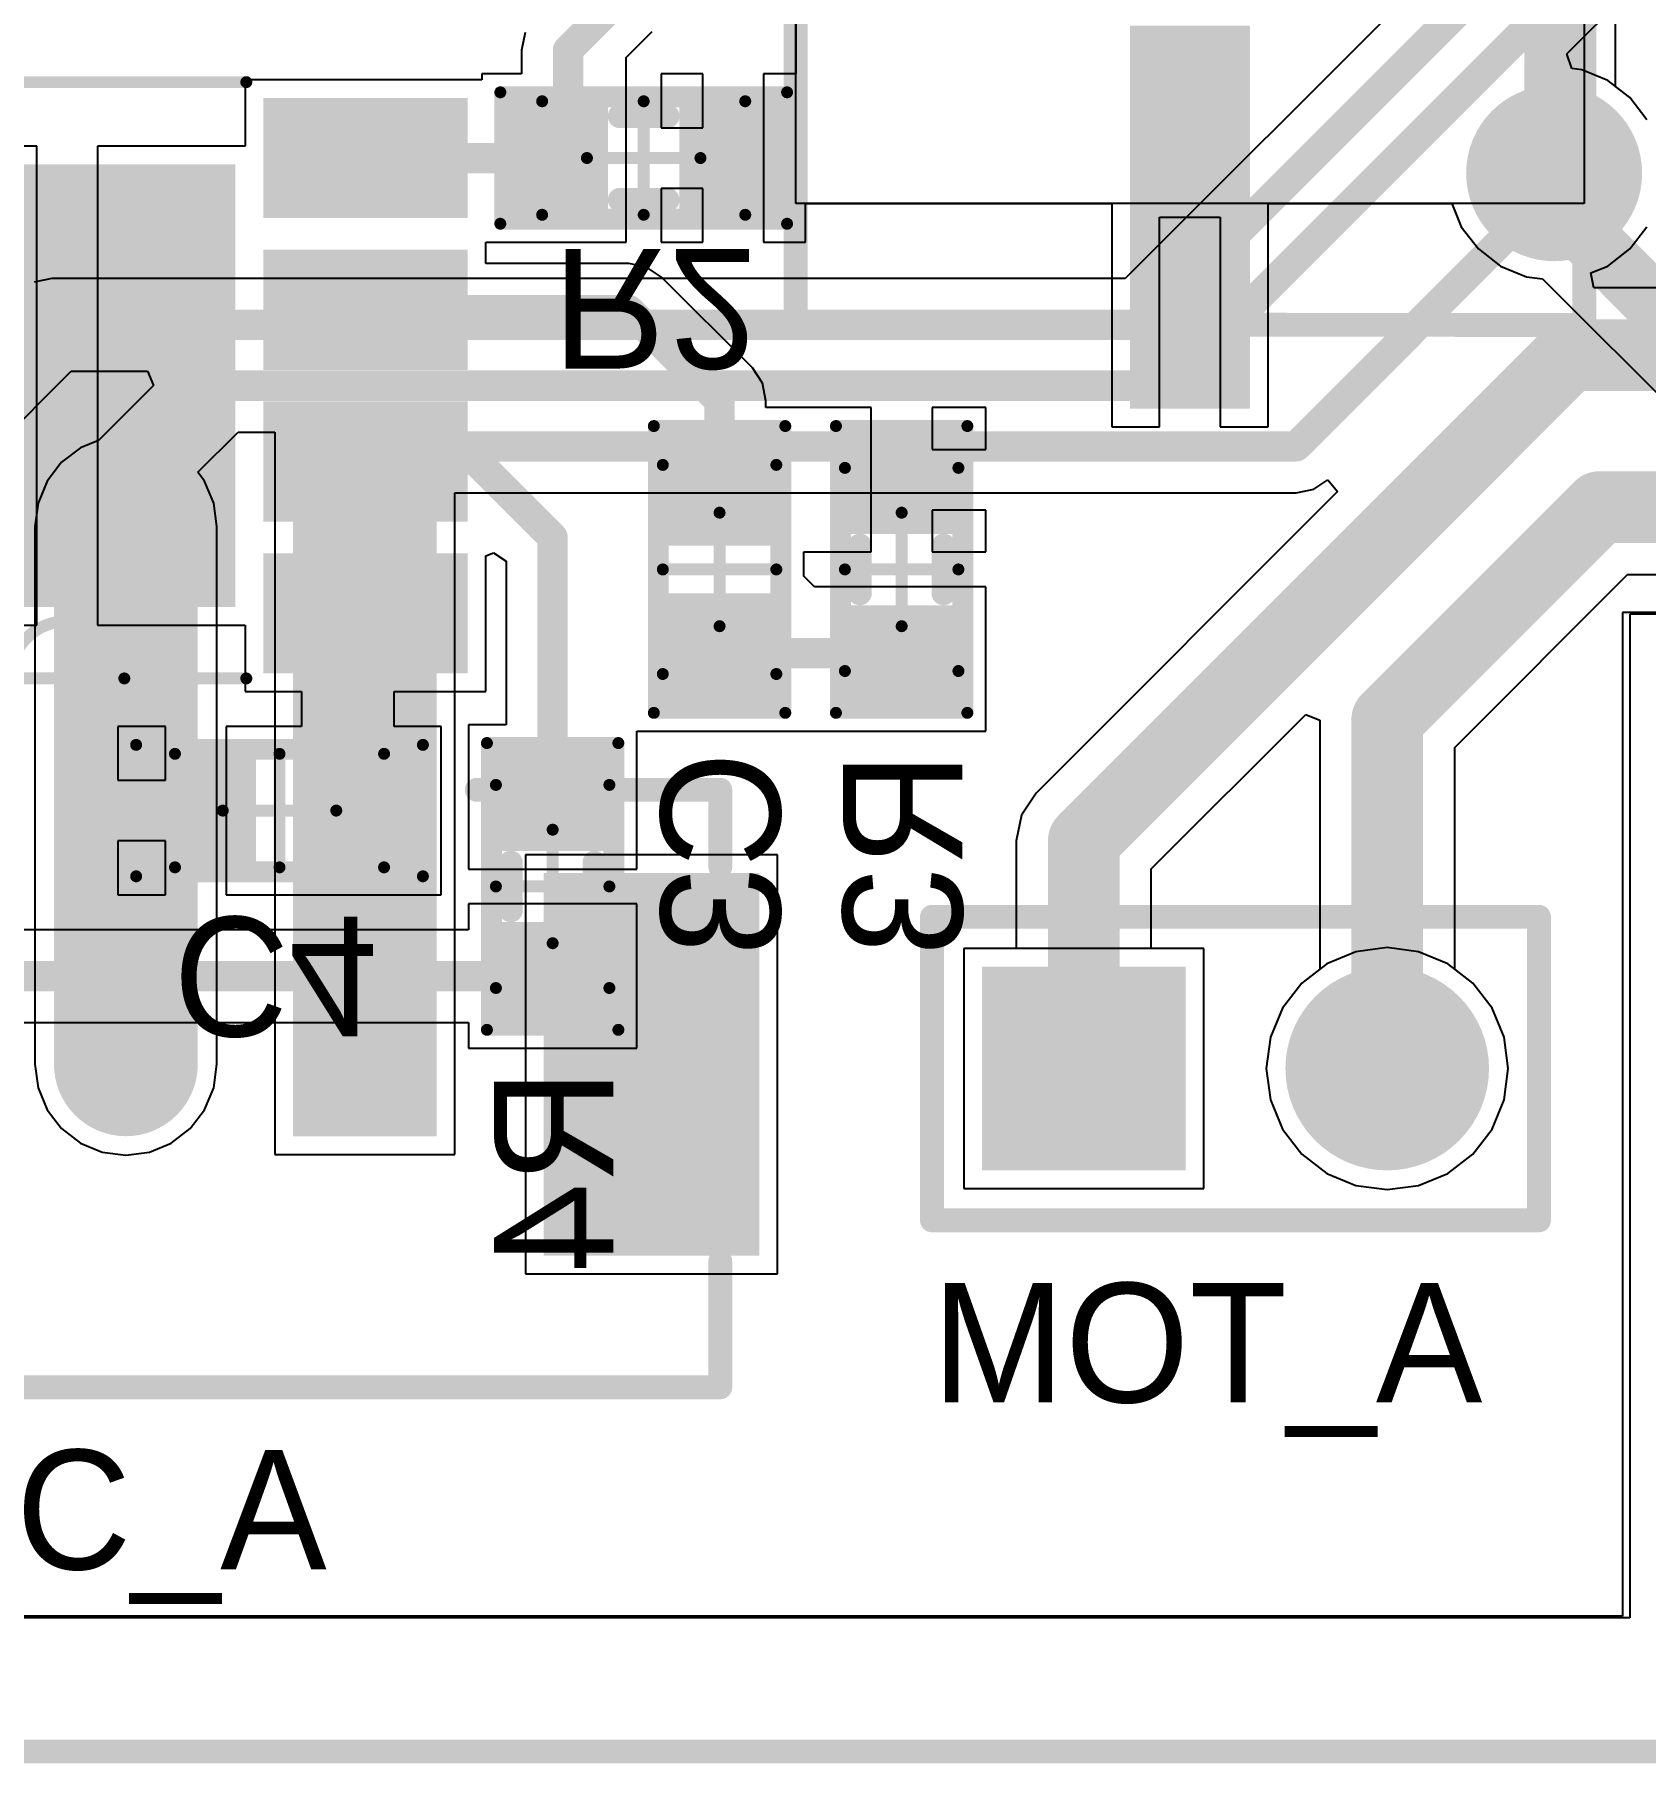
# Model space of a CAD drawing. Header units: millimetres. Extents: x 119.5 to 187.2, y 82 to 144.9.
# Drawn here: x 130.66 to 144.15, y 82.07 to 96.54 of the extents above; entities that cross this region are included whole.
import ezdxf

# ---------------------------------------------------------------- set-up
doc = ezdxf.new("R2010")
doc.units = ezdxf.units.MM
for name, color, linetype in [('BottomLayer', 5, 'Continuous'), ('BottomOverlay', 54, 'Continuous'), ('BottomPaste', 16, 'Continuous'), ('BottomSolder', 6, 'Continuous'), ('Mechanical1', 6, 'Continuous'), ('Mechanical13', 56, 'Continuous'), ('Mechanical15', 56, 'Continuous'), ('MultiLayer', 9, 'Continuous'), ('PadHoleLayer', 156, 'Continuous'), ('TopLayer', 1, 'Continuous'), ('TopOverlay', 2, 'Continuous'), ('TopPaste', 8, 'Continuous'), ('TopSolder', 216, 'Continuous'), ('ViaHoleLayer', 16, 'Continuous')]:
    doc.layers.add(name, color=color, linetype=linetype)

msp = doc.modelspace()

# ---------------------------------------------------------------- linework, layer by layer
at = {"layer": 'BottomLayer'}
for p, q in [((137.035, 99.624), (137.035, 96.208)), ((137.035, 95.123), (137.035, 99.624)), ((143.635, 99.443), (143.635, 95.123)), ((143.897, 96.103), (143.897, 98.339)), ((134.771, 96.555), (134.741, 96.407)), ((135.617, 96.345), (135.835, 96.563)), ((134.741, 96.407), (134.741, 96.208)), ((135.617, 96.208), (135.617, 96.345)), ((134.409, 96.159), (132.428, 96.159)), ((132.428, 96.159), (132.428, 95.604)), ((134.741, 96.208), (134.409, 96.208)), ((134.409, 96.208), (134.409, 96.159)), ((135.617, 94.8), (135.617, 96.208)), ((135.617, 96.208), (135.617, 96.208)), ((136.259, 96.208), (135.909, 96.208)), ((135.909, 96.208), (135.909, 95.758)), ((136.259, 95.758), (136.259, 96.208)), ((137.035, 96.208), (136.767, 96.208)), ((136.767, 96.208), (136.767, 95.504)), ((144.017, 96.011), (143.897, 96.103)), ((144.16, 95.825), (144.017, 96.011)), ((135.909, 95.758), (136.259, 95.758)), ((130.683, 95.604), (129.446, 95.604)), ((130.683, 93.599), (130.683, 95.604)), ((132.428, 95.604), (131.191, 95.604)), ((131.191, 95.604), (131.191, 93.599)), ((136.767, 95.504), (136.767, 94.8)), ((136.259, 95.25), (135.909, 95.25)), ((135.909, 95.25), (135.909, 94.8)), ((136.259, 94.8), (136.259, 95.25)), ((143.635, 95.123), (137.035, 95.123)), ((137.117, 94.8), (137.117, 95.123)), ((137.117, 95.123), (139.681, 95.123)), ((139.681, 95.123), (139.681, 93.255)), ((140.989, 93.255), (140.989, 95.123)), ((140.989, 95.123), (142.526, 95.123)), ((142.526, 95.123), (142.606, 94.929)), ((140.081, 93.255), (140.081, 95.009)), ((140.081, 95.009), (140.589, 95.009)), ((140.589, 95.009), (140.589, 93.255)), ((142.606, 94.929), (142.749, 94.743)), ((134.441, 94.621), (134.441, 94.8)), ((134.441, 94.8), (135.617, 94.8)), ((135.909, 94.8), (136.259, 94.8)), ((136.767, 94.8), (137.117, 94.8)), ((142.749, 94.743), (142.935, 94.6)), ((135.638, 94.621), (134.441, 94.621)), ((135.786, 94.591), (135.638, 94.621)), ((135.912, 94.507), (135.786, 94.591)), ((136.673, 93.747), (135.912, 94.507)), ((142.935, 94.6), (143.151, 94.511)), ((143.151, 94.511), (143.286, 94.493)), ((143.286, 94.493), (145.306, 92.474)), ((136.757, 93.621), (136.673, 93.747)), ((136.786, 93.472), (136.757, 93.621)), ((130.683, 91.594), (130.683, 93.599)), ((131.191, 93.599), (131.191, 91.594)), ((136.786, 93.415), (136.786, 93.472)), ((137.102, 93.415), (136.786, 93.415)), ((137.218, 93.415), (137.102, 93.415)), ((137.102, 93.415), (137.102, 93.415)), ((137.668, 93.415), (137.218, 93.415)), ((137.218, 93.415), (137.218, 93.415)), ((137.218, 93.415), (137.218, 93.415)), ((137.218, 93.415), (137.218, 93.415)), ((137.668, 92.811), (137.668, 93.415)), ((138.626, 93.415), (138.176, 93.415)), ((138.176, 93.415), (138.176, 93.065)), ((138.626, 93.065), (138.626, 93.415)), ((139.681, 93.255), (140.081, 93.255)), ((140.589, 93.255), (140.989, 93.255)), ((138.176, 93.065), (138.626, 93.065)), ((137.668, 92.207), (137.668, 92.811)), ((138.626, 92.557), (138.176, 92.557)), ((138.176, 92.557), (138.176, 92.207)), ((138.626, 92.207), (138.626, 92.557)), ((134.441, 92.174), (134.507, 92.201)), ((134.441, 91.039), (134.441, 92.174)), ((134.507, 92.201), (134.613, 92.13)), ((137.102, 92.107), (137.102, 92.207)), ((137.102, 92.207), (137.102, 92.207)), ((137.102, 92.207), (137.218, 92.207)), ((137.218, 92.207), (137.218, 92.207)), ((137.218, 92.207), (137.668, 92.207)), ((138.176, 92.207), (138.626, 92.207)), ((134.613, 92.13), (134.613, 90.762)), ((137.102, 92.015), (137.102, 92.107)), ((137.102, 92.107), (137.102, 92.107)), ((137.102, 92.005), (137.102, 92.015)), ((137.102, 92.015), (137.102, 92.015)), ((137.192, 91.915), (137.102, 92.005)), ((137.218, 91.915), (137.192, 91.915)), ((138.626, 91.915), (137.218, 91.915)), ((137.218, 91.915), (137.218, 91.915)), ((138.626, 90.707), (138.626, 91.915)), ((129.446, 91.594), (130.683, 91.594)), ((131.191, 91.594), (132.428, 91.594)), ((132.428, 91.594), (132.428, 91.039)), ((165.356, 91.687), (144.016, 91.687)), ((144.016, 91.687), (144.016, 83.287)), ((132.428, 91.039), (132.898, 91.039)), ((132.898, 91.039), (132.898, 90.747)), ((133.675, 90.747), (133.675, 91.039)), ((133.675, 91.039), (134.441, 91.039)), ((131.761, 90.747), (131.361, 90.747)), ((131.361, 90.747), (131.361, 90.297)), ((131.761, 90.297), (131.761, 90.747)), ((132.669, 90.747), (132.269, 90.747)), ((132.269, 90.747), (132.269, 90.043)), ((132.761, 90.747), (132.669, 90.747)), ((132.669, 90.747), (132.669, 90.747)), ((132.898, 90.747), (132.761, 90.747)), ((132.761, 90.747), (132.761, 90.747)), ((132.761, 90.747), (132.761, 90.747)), ((132.761, 90.747), (132.761, 90.747)), ((134.069, 90.747), (133.675, 90.747)), ((134.069, 89.339), (134.069, 90.747)), ((134.613, 90.762), (134.297, 90.762)), ((134.297, 90.762), (134.297, 89.554)), ((135.705, 89.554), (135.705, 90.707)), ((135.705, 90.707), (137.102, 90.707)), ((137.102, 90.707), (137.102, 90.707)), ((137.102, 90.707), (137.102, 90.707)), ((137.102, 90.707), (137.102, 90.707)), ((137.102, 90.707), (137.218, 90.707)), ((137.218, 90.707), (137.218, 90.707)), ((137.218, 90.707), (138.626, 90.707)), ((131.361, 90.297), (131.761, 90.297)), ((132.269, 90.043), (132.269, 89.339)), ((131.761, 89.789), (131.361, 89.789)), ((131.361, 89.789), (131.361, 89.339)), ((131.761, 89.339), (131.761, 89.789)), ((134.297, 89.554), (135.705, 89.554)), ((131.361, 89.339), (131.761, 89.339)), ((132.269, 89.339), (132.669, 89.339)), ((132.669, 89.339), (132.669, 89.339)), ((132.669, 89.339), (132.669, 89.339)), ((132.669, 89.339), (132.669, 89.339)), ((132.669, 89.339), (132.761, 89.339)), ((132.761, 89.339), (132.761, 89.339)), ((132.761, 89.339), (134.069, 89.339)), ((135.705, 89.262), (134.297, 89.262)), ((134.297, 89.262), (134.297, 89.046)), ((135.705, 88.054), (135.705, 89.262)), ((134.297, 89.046), (126.387, 89.046)), ((140.45, 88.888), (138.442, 88.888)), ((138.442, 88.888), (138.442, 86.88)), ((140.45, 86.88), (140.45, 88.888)), ((141.724, 88.862), (141.48, 88.761)), ((141.986, 88.897), (141.724, 88.862)), ((142.248, 88.862), (141.986, 88.897)), ((142.492, 88.761), (142.248, 88.862)), ((141.48, 88.761), (141.27, 88.6)), ((142.702, 88.6), (142.492, 88.761)), ((141.27, 88.6), (141.109, 88.39)), ((142.863, 88.39), (142.702, 88.6)), ((126.226, 88.27), (134.297, 88.27)), ((134.297, 88.27), (134.297, 88.054)), ((141.109, 88.39), (141.008, 88.146)), ((142.964, 88.146), (142.863, 88.39)), ((141.008, 88.146), (140.973, 87.884)), ((142.999, 87.884), (142.964, 88.146)), ((134.297, 88.054), (135.705, 88.054)), ((140.973, 87.884), (141.008, 87.622)), ((142.964, 87.622), (142.999, 87.884)), ((141.008, 87.622), (141.109, 87.378)), ((142.863, 87.378), (142.964, 87.622)), ((141.109, 87.378), (141.27, 87.168)), ((142.702, 87.168), (142.863, 87.378)), ((141.27, 87.168), (141.48, 87.007)), ((142.492, 87.007), (142.702, 87.168)), ((141.48, 87.007), (141.724, 86.906)), ((142.248, 86.906), (142.492, 87.007)), ((138.442, 86.88), (140.45, 86.88)), ((141.724, 86.906), (141.986, 86.871)), ((141.986, 86.871), (142.248, 86.906)), ((144.016, 83.287), (123.386, 83.287))]:
    msp.add_line(p, q, dxfattribs=at)
for points, const_width in [([(143.383, 95.123), (143.383, 98.552)], 0.5), ([(135.13, 96.407), (135.89, 97.167)], 0.254), ([(135.13, 95.502), (135.13, 96.407)], 0.254), ([(129.681, 95.504), (131.193, 93.993)], 0.7), ([(133.182, 95.502), (135.13, 95.502)], 0.254), ([(143.383, 95.123), (145.669, 92.837)], 0.5), ([(133.182, 94.232), (135.638, 94.232)], 0.254), ([(135.638, 94.232), (136.398, 93.472)], 0.254), ([(136.398, 92.761), (136.398, 93.472)], 0.254), ([(132.928, 92.977), (134.353, 92.977)], 0.254), ([(134.353, 92.977), (135.001, 92.329)], 0.254), ([(135.001, 90.158), (135.001, 92.329)], 0.254), ([(133.287, 90.041), (133.287, 91.588)], 0.254), ([(136.398, 91.361), (137.872, 91.361)], 0.254), ([(126.226, 88.658), (135.001, 88.658)], 0.254)]:
    msp.add_lwpolyline(points, dxfattribs=dict(at, const_width=const_width))
for points, const_width in [([(135.066, 96.407, 1), (135.193, 96.407, 1)], 0.127), ([(135.066, 96.407, 1), (135.193, 96.407, 1)], 0.127), ([(143.065, 95.377, 1), (143.701, 95.377, 1)], 0.635), ([(133.119, 95.502, 1), (133.246, 95.502, 1)], 0.127), ([(135.066, 95.502, 1), (135.193, 95.502, 1)], 0.127), ([(135.066, 95.502, 1), (135.193, 95.502, 1)], 0.127), ([(143.258, 95.123, 1), (143.508, 95.123, 1)], 0.25), ([(143.258, 95.123, 1), (143.508, 95.123, 1)], 0.25), ([(131.018, 93.993, 1), (131.368, 93.993, 1)], 0.35), ([(133.119, 94.232, 1), (133.246, 94.232, 1)], 0.127), ([(135.574, 94.232, 1), (135.701, 94.232, 1)], 0.127), ([(135.574, 94.232, 1), (135.701, 94.232, 1)], 0.127), ([(136.334, 93.472, 1), (136.462, 93.472, 1)], 0.127), ([(136.334, 93.472, 1), (136.462, 93.472, 1)], 0.127), ([(132.865, 92.977, 1), (132.992, 92.977, 1)], 0.127), ([(134.29, 92.977, 1), (134.417, 92.977, 1)], 0.127), ([(134.29, 92.977, 1), (134.417, 92.977, 1)], 0.127), ([(136.334, 92.761, 1), (136.462, 92.761, 1)], 0.127), ([(134.937, 92.329, 1), (135.064, 92.329, 1)], 0.127), ([(134.937, 92.329, 1), (135.064, 92.329, 1)], 0.127), ([(133.223, 91.588, 1), (133.35, 91.588, 1)], 0.127), ([(136.334, 91.361, 1), (136.462, 91.361, 1)], 0.127), ([(137.808, 91.361, 1), (137.935, 91.361, 1)], 0.127), ([(134.937, 90.158, 1), (135.064, 90.158, 1)], 0.127), ([(133.223, 90.041, 1), (133.35, 90.041, 1)], 0.127), ([(134.937, 88.658, 1), (135.064, 88.658, 1)], 0.127), ([(141.611, 87.884, 1), (142.361, 87.884, 1)], 0.75)]:
    msp.add_lwpolyline(points, format="xyb", close=True, dxfattribs=dict(at, const_width=const_width))
for points in [[(140.735, 93.509), (140.735, 96.509), (139.935, 93.509), (139.935, 96.509)], [(135.363, 95.054), (135.363, 95.954), (134.663, 95.054), (134.663, 95.954)], [(136.863, 95.054), (136.863, 95.954), (136.163, 95.054), (136.163, 95.954)], [(132.682, 95.103), (134.187, 95.103), (132.682, 95.905), (134.187, 95.905)], [(129.631, 91.848), (132.243, 91.848), (129.631, 95.35), (132.243, 95.35)], [(132.682, 93.833), (134.187, 93.833), (132.682, 94.635), (134.187, 94.635)], [(132.682, 92.563), (134.187, 92.563), (132.682, 93.365), (134.187, 93.365)], [(135.948, 92.361), (136.848, 92.361), (135.948, 93.161), (136.848, 93.161)], [(138.372, 93.161), (137.472, 93.161), (138.372, 92.461), (137.472, 92.461)], [(132.682, 91.293), (134.187, 91.293), (132.682, 92.095), (134.187, 92.095)], [(135.948, 90.961), (136.848, 90.961), (135.948, 91.761), (136.848, 91.761)], [(138.372, 91.661), (137.472, 91.661), (138.372, 90.961), (137.472, 90.961)], [(131.615, 90.493), (131.615, 89.593), (132.415, 90.493), (132.415, 89.593)], [(133.015, 90.493), (133.015, 89.593), (133.815, 90.493), (133.815, 89.593)], [(135.451, 90.508), (134.551, 90.508), (135.451, 89.808), (134.551, 89.808)], [(135.451, 89.008), (134.551, 89.008), (135.451, 88.308), (134.551, 88.308)], [(138.696, 87.134), (140.196, 87.134), (138.696, 88.634), (140.196, 88.634)]]:
    msp.add_solid(points, dxfattribs=at)
at = {"layer": 'BottomOverlay'}
for points, const_width in [([(137.035, 94.111), (137.035, 99.624)], 0.2), ([(143.635, 94.107), (143.635, 99.441)], 0.2), ([(129.437, 96.139), (132.437, 96.139)], 0.1), ([(135.563, 95.854), (135.963, 95.854)], 0.2), ([(135.563, 95.154), (135.963, 95.154)], 0.2), ([(137.035, 94.111), (143.635, 94.107)], 0.2), ([(137.572, 91.861), (137.572, 92.261)], 0.2), ([(138.272, 91.861), (138.272, 92.261)], 0.2), ([(129.437, 91.149), (132.437, 91.149)], 0.1), ([(134.651, 89.208), (134.651, 89.608)], 0.2), ([(135.351, 89.208), (135.351, 89.608)], 0.2)]:
    msp.add_lwpolyline(points, dxfattribs=dict(at, const_width=const_width))
for points, const_width in [([(132.412, 96.139, 1), (132.462, 96.139, 1)], 0.05), ([(135.513, 95.854, 1), (135.613, 95.854, 1)], 0.1), ([(135.913, 95.854, 1), (136.013, 95.854, 1)], 0.1), ([(135.513, 95.154, 1), (135.613, 95.154, 1)], 0.1), ([(135.913, 95.154, 1), (136.013, 95.154, 1)], 0.1), ([(136.985, 94.111, 1), (137.085, 94.111, 1)], 0.1), ([(136.985, 94.111, 1), (137.085, 94.111, 1)], 0.1), ([(143.585, 94.107, 1), (143.685, 94.107, 1)], 0.1), ([(143.585, 94.107, 1), (143.685, 94.107, 1)], 0.1), ([(137.522, 92.261, 1), (137.622, 92.261, 1)], 0.1), ([(138.222, 92.261, 1), (138.322, 92.261, 1)], 0.1), ([(137.522, 91.861, 1), (137.622, 91.861, 1)], 0.1), ([(138.222, 91.861, 1), (138.322, 91.861, 1)], 0.1), ([(131.391, 91.149, 1), (131.441, 91.149, 1)], 0.05), ([(132.412, 91.149, 1), (132.462, 91.149, 1)], 0.05), ([(134.601, 89.608, 1), (134.701, 89.608, 1)], 0.1), ([(135.301, 89.608, 1), (135.401, 89.608, 1)], 0.1), ([(134.601, 89.208, 1), (134.701, 89.208, 1)], 0.1), ([(135.301, 89.208, 1), (135.401, 89.208, 1)], 0.1)]:
    msp.add_lwpolyline(points, format="xyb", close=True, dxfattribs=dict(at, const_width=const_width))
at = {"layer": 'BottomOverlay', "const_width": 0.1}
msp.add_lwpolyline([(130.458, 91.149, -1), (131.416, 91.149)], format="xyb", dxfattribs=at)
at = {"layer": 'BottomPaste'}
for points in [[(140.735, 93.509), (140.735, 96.509), (139.935, 93.509), (139.935, 96.509)], [(135.363, 95.054), (135.363, 95.954), (134.663, 95.054), (134.663, 95.954)], [(136.863, 95.054), (136.863, 95.954), (136.163, 95.054), (136.163, 95.954)], [(132.682, 95.103), (134.187, 95.103), (132.682, 95.905), (134.187, 95.905)], [(129.631, 91.848), (132.243, 91.848), (129.631, 95.35), (132.243, 95.35)], [(132.682, 93.833), (134.187, 93.833), (132.682, 94.635), (134.187, 94.635)], [(132.682, 92.563), (134.187, 92.563), (132.682, 93.365), (134.187, 93.365)], [(135.948, 92.361), (136.848, 92.361), (135.948, 93.161), (136.848, 93.161)], [(138.372, 93.161), (137.472, 93.161), (138.372, 92.461), (137.472, 92.461)], [(132.682, 91.293), (134.187, 91.293), (132.682, 92.095), (134.187, 92.095)], [(135.948, 90.961), (136.848, 90.961), (135.948, 91.761), (136.848, 91.761)], [(138.372, 91.661), (137.472, 91.661), (138.372, 90.961), (137.472, 90.961)], [(131.615, 90.493), (131.615, 89.593), (132.415, 90.493), (132.415, 89.593)], [(133.015, 90.493), (133.015, 89.593), (133.815, 90.493), (133.815, 89.593)], [(135.451, 90.508), (134.551, 90.508), (135.451, 89.808), (134.551, 89.808)], [(135.451, 89.008), (134.551, 89.008), (135.451, 88.308), (134.551, 88.308)]]:
    msp.add_solid(points, dxfattribs=at)
at = {"layer": 'BottomSolder'}
for points, const_width in [([(143.015, 95.377, 1), (143.751, 95.377, 1)], 0.737), ([(141.56, 87.884, 1), (142.412, 87.884, 1)], 0.852)]:
    msp.add_lwpolyline(points, format="xyb", close=True, dxfattribs=dict(at, const_width=const_width))
for points in [[(140.837, 93.407), (140.837, 96.611), (139.833, 93.407), (139.833, 96.611)], [(132.58, 95.001), (134.289, 95.001), (132.58, 96.007), (134.289, 96.007)], [(135.465, 94.952), (135.465, 96.056), (134.561, 94.952), (134.561, 96.056)], [(136.965, 94.952), (136.965, 96.056), (136.061, 94.952), (136.061, 96.056)], [(129.529, 91.746), (132.345, 91.746), (129.529, 95.452), (132.345, 95.452)], [(132.58, 93.731), (134.289, 93.731), (132.58, 94.737), (134.289, 94.737)], [(132.58, 92.461), (134.289, 92.461), (132.58, 93.467), (134.289, 93.467)], [(135.846, 92.259), (136.95, 92.259), (135.846, 93.262), (136.95, 93.262)], [(138.474, 93.262), (137.37, 93.262), (138.474, 92.359), (137.37, 92.359)], [(132.58, 91.191), (134.289, 91.191), (132.58, 92.197), (134.289, 92.197)], [(135.846, 90.859), (136.95, 90.859), (135.846, 91.862), (136.95, 91.862)], [(138.474, 91.762), (137.37, 91.762), (138.474, 90.859), (137.37, 90.859)], [(131.513, 90.595), (131.513, 89.491), (132.517, 90.595), (132.517, 89.491)], [(132.913, 90.595), (132.913, 89.491), (133.917, 90.595), (133.917, 89.491)], [(135.553, 90.61), (134.449, 90.61), (135.553, 89.706), (134.449, 89.706)], [(135.553, 89.11), (134.449, 89.11), (135.553, 88.206), (134.449, 88.206)], [(138.594, 87.032), (140.298, 87.032), (138.594, 88.736), (140.298, 88.736)]]:
    msp.add_solid(points, dxfattribs=at)
at = {"layer": 'Mechanical1', "const_width": 0.2}
msp.add_lwpolyline([(122.686, 82.169), (144.686, 82.169)], dxfattribs=at)
at = {"layer": 'Mechanical13', "const_width": 0.1}
for points in [[(134.913, 95.029), (134.913, 95.979)], [(134.913, 95.979), (136.613, 95.979)], [(136.613, 95.029), (136.613, 95.979)], [(134.913, 95.029), (136.613, 95.029)], [(135.923, 92.936), (136.873, 92.936)], [(135.923, 91.186), (135.923, 92.936)], [(136.873, 91.186), (136.873, 92.936)], [(137.447, 92.911), (138.397, 92.911)], [(137.447, 91.211), (137.447, 92.911)], [(138.397, 91.211), (138.397, 92.911)], [(135.923, 91.186), (136.873, 91.186)], [(137.447, 91.211), (138.397, 91.211)], [(131.84, 89.568), (131.84, 90.518)], [(131.84, 90.518), (133.59, 90.518)], [(133.59, 89.568), (133.59, 90.518)], [(134.526, 90.258), (135.476, 90.258)], [(134.526, 88.558), (134.526, 90.258)], [(135.476, 88.558), (135.476, 90.258)], [(131.84, 89.568), (133.59, 89.568)], [(134.526, 88.558), (135.476, 88.558)]]:
    msp.add_lwpolyline(points, dxfattribs=at)
at = {"layer": 'Mechanical13', "const_width": 0.05}
for points in [[(134.888, 95.979, 1), (134.938, 95.979, 1)], [(134.888, 95.979, 1), (134.938, 95.979, 1)], [(136.588, 95.979, 1), (136.638, 95.979, 1)], [(136.588, 95.979, 1), (136.638, 95.979, 1)], [(134.888, 95.029, 1), (134.938, 95.029, 1)], [(134.888, 95.029, 1), (134.938, 95.029, 1)], [(136.588, 95.029, 1), (136.638, 95.029, 1)], [(136.588, 95.029, 1), (136.638, 95.029, 1)], [(135.898, 92.936, 1), (135.948, 92.936, 1)], [(135.898, 92.936, 1), (135.948, 92.936, 1)], [(136.848, 92.936, 1), (136.898, 92.936, 1)], [(136.848, 92.936, 1), (136.898, 92.936, 1)], [(137.422, 92.911, 1), (137.472, 92.911, 1)], [(137.422, 92.911, 1), (137.472, 92.911, 1)], [(138.372, 92.911, 1), (138.422, 92.911, 1)], [(138.372, 92.911, 1), (138.422, 92.911, 1)], [(135.898, 91.186, 1), (135.948, 91.186, 1)], [(135.898, 91.186, 1), (135.948, 91.186, 1)], [(136.848, 91.186, 1), (136.898, 91.186, 1)], [(136.848, 91.186, 1), (136.898, 91.186, 1)], [(137.422, 91.211, 1), (137.472, 91.211, 1)], [(137.422, 91.211, 1), (137.472, 91.211, 1)], [(138.372, 91.211, 1), (138.422, 91.211, 1)], [(138.372, 91.211, 1), (138.422, 91.211, 1)], [(131.815, 90.518, 1), (131.865, 90.518, 1)], [(131.815, 90.518, 1), (131.865, 90.518, 1)], [(133.565, 90.518, 1), (133.615, 90.518, 1)], [(133.565, 90.518, 1), (133.615, 90.518, 1)], [(134.501, 90.258, 1), (134.551, 90.258, 1)], [(134.501, 90.258, 1), (134.551, 90.258, 1)], [(135.451, 90.258, 1), (135.501, 90.258, 1)], [(135.451, 90.258, 1), (135.501, 90.258, 1)], [(131.815, 89.568, 1), (131.865, 89.568, 1)], [(131.815, 89.568, 1), (131.865, 89.568, 1)], [(133.565, 89.568, 1), (133.615, 89.568, 1)], [(133.565, 89.568, 1), (133.615, 89.568, 1)], [(134.501, 88.558, 1), (134.551, 88.558, 1)], [(134.501, 88.558, 1), (134.551, 88.558, 1)], [(135.451, 88.558, 1), (135.501, 88.558, 1)], [(135.451, 88.558, 1), (135.501, 88.558, 1)]]:
    msp.add_lwpolyline(points, format="xyb", close=True, dxfattribs=at)
at = {"layer": 'Mechanical15', "const_width": 0.1}
for points in [[(134.563, 94.954), (134.563, 96.054)], [(134.563, 96.054), (136.963, 96.054)], [(136.963, 94.954), (136.963, 96.054)], [(135.763, 95.029), (135.763, 95.979)], [(135.288, 95.504), (136.238, 95.504)], [(134.563, 94.954), (136.963, 94.954)], [(135.848, 93.261), (136.948, 93.261)], [(135.848, 90.861), (135.848, 93.261)], [(136.948, 90.861), (136.948, 93.261)], [(137.372, 93.261), (138.472, 93.261)], [(137.372, 90.861), (137.372, 93.261)], [(138.472, 90.861), (138.472, 93.261)], [(136.398, 91.586), (136.398, 92.536)], [(137.922, 91.586), (137.922, 92.536)], [(135.923, 92.061), (136.873, 92.061)], [(137.447, 92.061), (138.397, 92.061)], [(135.848, 90.861), (136.948, 90.861)], [(137.372, 90.861), (138.472, 90.861)], [(131.515, 89.493), (131.515, 90.593)], [(131.515, 90.593), (133.915, 90.593)], [(133.915, 89.493), (133.915, 90.593)], [(134.451, 90.608), (135.551, 90.608)], [(134.451, 88.208), (134.451, 90.608)], [(135.551, 88.208), (135.551, 90.608)], [(132.715, 89.568), (132.715, 90.518)], [(132.24, 90.043), (133.19, 90.043)], [(135.001, 88.933), (135.001, 89.883)], [(131.515, 89.493), (133.915, 89.493)], [(134.526, 89.408), (135.476, 89.408)], [(134.451, 88.208), (135.551, 88.208)]]:
    msp.add_lwpolyline(points, dxfattribs=at)
at = {"layer": 'Mechanical15', "const_width": 0.05}
for points in [[(134.538, 96.054, 1), (134.588, 96.054, 1)], [(134.538, 96.054, 1), (134.588, 96.054, 1)], [(136.938, 96.054, 1), (136.988, 96.054, 1)], [(136.938, 96.054, 1), (136.988, 96.054, 1)], [(135.738, 95.979, 1), (135.788, 95.979, 1)], [(135.263, 95.504, 1), (135.313, 95.504, 1)], [(136.213, 95.504, 1), (136.263, 95.504, 1)], [(135.738, 95.029, 1), (135.788, 95.029, 1)], [(134.538, 94.954, 1), (134.588, 94.954, 1)], [(134.538, 94.954, 1), (134.588, 94.954, 1)], [(136.938, 94.954, 1), (136.988, 94.954, 1)], [(136.938, 94.954, 1), (136.988, 94.954, 1)], [(135.823, 93.261, 1), (135.873, 93.261, 1)], [(135.823, 93.261, 1), (135.873, 93.261, 1)], [(136.923, 93.261, 1), (136.973, 93.261, 1)], [(136.923, 93.261, 1), (136.973, 93.261, 1)], [(137.347, 93.261, 1), (137.397, 93.261, 1)], [(137.347, 93.261, 1), (137.397, 93.261, 1)], [(138.447, 93.261, 1), (138.497, 93.261, 1)], [(138.447, 93.261, 1), (138.497, 93.261, 1)], [(136.373, 92.536, 1), (136.423, 92.536, 1)], [(137.897, 92.536, 1), (137.947, 92.536, 1)], [(135.898, 92.061, 1), (135.948, 92.061, 1)], [(136.848, 92.061, 1), (136.898, 92.061, 1)], [(137.422, 92.061, 1), (137.472, 92.061, 1)], [(138.372, 92.061, 1), (138.422, 92.061, 1)], [(136.373, 91.586, 1), (136.423, 91.586, 1)], [(137.897, 91.586, 1), (137.947, 91.586, 1)], [(135.823, 90.861, 1), (135.873, 90.861, 1)], [(135.823, 90.861, 1), (135.873, 90.861, 1)], [(136.923, 90.861, 1), (136.973, 90.861, 1)], [(136.923, 90.861, 1), (136.973, 90.861, 1)], [(137.347, 90.861, 1), (137.397, 90.861, 1)], [(137.347, 90.861, 1), (137.397, 90.861, 1)], [(138.447, 90.861, 1), (138.497, 90.861, 1)], [(138.447, 90.861, 1), (138.497, 90.861, 1)], [(131.49, 90.593, 1), (131.54, 90.593, 1)], [(131.49, 90.593, 1), (131.54, 90.593, 1)], [(133.89, 90.593, 1), (133.94, 90.593, 1)], [(133.89, 90.593, 1), (133.94, 90.593, 1)], [(134.426, 90.608, 1), (134.476, 90.608, 1)], [(134.426, 90.608, 1), (134.476, 90.608, 1)], [(135.526, 90.608, 1), (135.576, 90.608, 1)], [(135.526, 90.608, 1), (135.576, 90.608, 1)], [(132.69, 90.518, 1), (132.74, 90.518, 1)], [(132.215, 90.043, 1), (132.265, 90.043, 1)], [(133.165, 90.043, 1), (133.215, 90.043, 1)], [(134.976, 89.883, 1), (135.026, 89.883, 1)], [(132.69, 89.568, 1), (132.74, 89.568, 1)], [(131.49, 89.493, 1), (131.54, 89.493, 1)], [(131.49, 89.493, 1), (131.54, 89.493, 1)], [(133.89, 89.493, 1), (133.94, 89.493, 1)], [(133.89, 89.493, 1), (133.94, 89.493, 1)], [(134.501, 89.408, 1), (134.551, 89.408, 1)], [(135.451, 89.408, 1), (135.501, 89.408, 1)], [(134.976, 88.933, 1), (135.026, 88.933, 1)], [(134.426, 88.208, 1), (134.476, 88.208, 1)], [(134.426, 88.208, 1), (134.476, 88.208, 1)], [(135.526, 88.208, 1), (135.576, 88.208, 1)], [(135.526, 88.208, 1), (135.576, 88.208, 1)]]:
    msp.add_lwpolyline(points, format="xyb", close=True, dxfattribs=at)
at = {"layer": 'MultiLayer', "const_width": 0.635}
msp.add_lwpolyline([(143.065, 95.377, 1), (143.701, 95.377, 1)], format="xyb", close=True, dxfattribs=at)
at = {"layer": 'PadHoleLayer', "const_width": 0.45}
for points in [[(139.221, 87.884, 1), (139.671, 87.884, 1)], [(141.761, 87.884, 1), (142.211, 87.884, 1)]]:
    msp.add_lwpolyline(points, format="xyb", close=True, dxfattribs=at)
at = {"layer": 'TopLayer'}
for p, q in [((145.716, 100.418), (139.793, 94.495)), ((143.489, 96.375), (146.96, 99.845)), ((143.53, 96.254), (143.489, 96.375)), ((143.615, 96.243), (143.53, 96.254)), ((143.831, 96.154), (143.615, 96.243)), ((144.017, 96.011), (143.831, 96.154)), ((144.16, 95.825), (144.017, 96.011)), ((144.017, 94.743), (144.16, 94.929)), ((143.831, 94.6), (144.017, 94.743)), ((130.81, 94.495), (130.661, 94.466)), ((139.793, 94.495), (130.81, 94.495)), ((143.691, 94.542), (143.831, 94.6)), ((143.716, 94.418), (143.691, 94.542)), ((149.626, 94.418), (143.716, 94.418)), ((130.072, 92.82), (130.971, 93.719)), ((130.971, 93.719), (131.611, 93.719)), ((131.611, 93.719), (131.66, 93.601)), ((131.66, 93.601), (131.2, 93.141)), ((132.031, 92.874), (132.368, 93.211)), ((132.368, 93.211), (132.675, 93.211)), ((132.675, 93.211), (132.675, 93.174)), ((131.049, 93.079), (130.891, 92.958)), ((131.2, 93.141), (131.049, 93.079)), ((132.675, 93.174), (132.675, 93.174)), ((132.675, 93.174), (132.675, 87.166)), ((130.891, 92.958), (130.77, 92.8)), ((130.77, 92.8), (130.694, 92.617)), ((132.088, 92.8), (132.031, 92.874)), ((132.164, 92.617), (132.088, 92.8)), ((141.373, 92.732), (141.49, 92.81)), ((141.49, 92.81), (141.57, 92.712)), ((130.694, 92.617), (130.668, 92.42)), ((132.19, 92.42), (132.164, 92.617)), ((134.183, 87.166), (134.183, 92.703)), ((134.183, 92.703), (141.224, 92.703)), ((141.57, 92.712), (139.047, 90.188)), ((141.224, 92.703), (141.373, 92.732)), ((130.668, 92.42), (130.668, 87.92)), ((132.19, 87.92), (132.19, 92.42)), ((142.551, 90.571), (143.998, 92.018)), ((143.998, 92.018), (152.908, 92.018)), ((165.296, 91.702), (143.956, 91.702)), ((143.956, 91.702), (143.956, 83.302)), ((140.011, 89.555), (141.304, 90.848)), ((141.304, 90.848), (141.421, 90.799)), ((141.421, 90.799), (141.421, 88.716)), ((142.551, 88.716), (142.551, 90.571)), ((139.047, 90.188), (138.924, 90.005)), ((138.924, 90.005), (138.881, 89.789)), ((138.881, 89.789), (138.881, 89.789)), ((138.881, 89.789), (138.881, 88.888)), ((136.883, 89.674), (134.775, 89.674)), ((134.775, 89.674), (134.775, 86.166)), ((136.883, 86.166), (136.883, 89.674)), ((140.011, 88.888), (140.011, 89.555)), ((138.881, 88.888), (138.442, 88.888)), ((138.442, 88.888), (138.442, 86.88)), ((140.45, 88.888), (140.011, 88.888)), ((140.45, 86.88), (140.45, 88.888)), ((141.421, 88.716), (141.27, 88.6)), ((142.702, 88.6), (142.551, 88.716)), ((141.27, 88.6), (141.109, 88.39)), ((142.863, 88.39), (142.702, 88.6)), ((141.109, 88.39), (141.008, 88.146)), ((142.964, 88.146), (142.863, 88.39)), ((141.008, 88.146), (140.973, 87.884)), ((142.999, 87.884), (142.964, 88.146)), ((130.668, 87.92), (130.694, 87.723)), ((132.164, 87.723), (132.19, 87.92)), ((140.973, 87.884), (141.008, 87.622)), ((142.964, 87.622), (142.999, 87.884)), ((130.694, 87.723), (130.77, 87.54)), ((132.088, 87.54), (132.164, 87.723)), ((130.77, 87.54), (130.891, 87.382)), ((131.967, 87.382), (132.088, 87.54)), ((141.008, 87.622), (141.109, 87.378)), ((142.863, 87.378), (142.964, 87.622)), ((130.891, 87.382), (131.049, 87.261)), ((131.049, 87.261), (131.232, 87.185)), ((131.626, 87.185), (131.809, 87.261)), ((131.809, 87.261), (131.967, 87.382)), ((141.109, 87.378), (141.27, 87.168)), ((142.702, 87.168), (142.863, 87.378)), ((131.232, 87.185), (131.429, 87.159)), ((131.429, 87.159), (131.626, 87.185)), ((132.675, 87.166), (134.183, 87.166)), ((141.27, 87.168), (141.48, 87.007)), ((142.492, 87.007), (142.702, 87.168)), ((141.48, 87.007), (141.724, 86.906)), ((142.248, 86.906), (142.492, 87.007)), ((138.442, 86.88), (140.45, 86.88)), ((141.724, 86.906), (141.986, 86.871)), ((141.986, 86.871), (142.248, 86.906)), ((134.775, 86.166), (136.883, 86.166)), ((143.956, 83.302), (123.326, 83.302))]:
    msp.add_line(p, q, dxfattribs=at)
for points, const_width in [([(139.954, 94.107), (146.104, 100.257)], 0.254), ([(140.164, 93.599), (146.685, 100.12)], 0.254), ([(141.224, 93.091), (143.383, 95.25)], 0.254), ([(129.429, 92.726), (130.81, 94.107)], 0.254), ([(130.81, 94.107), (139.954, 94.107)], 0.254), ([(139.446, 89.789), (143.51, 93.853)], 0.6), ([(143.51, 93.853), (149.86, 93.853)], 0.6), ([(131.429, 92.821), (132.207, 93.599)], 0.254), ([(132.207, 93.599), (140.164, 93.599)], 0.254), ([(133.429, 92.583), (133.937, 93.091)], 0.254), ([(133.937, 93.091), (141.224, 93.091)], 0.254), ([(131.429, 92.42), (131.429, 87.92)], 1), ([(131.429, 90.17), (131.429, 92.821)], 0.254), ([(133.429, 90.17), (133.429, 92.789)], 0.254), ([(141.986, 90.805), (143.764, 92.583)], 0.6), ([(143.764, 92.583), (152.908, 92.583)], 0.6), ([(141.986, 87.884), (141.986, 90.805)], 0.6), ([(139.446, 87.884), (139.446, 89.789)], 0.6)]:
    msp.add_lwpolyline(points, dxfattribs=dict(at, const_width=const_width))
for points, const_width in [([(143.065, 95.377, 1), (143.701, 95.377, 1)], 0.635), ([(143.32, 95.25, 1), (143.446, 95.25, 1)], 0.127), ([(130.746, 94.107, 1), (130.874, 94.107, 1)], 0.127), ([(130.746, 94.107, 1), (130.874, 94.107, 1)], 0.127), ([(139.891, 94.107, 1), (140.018, 94.107, 1)], 0.127), ([(139.891, 94.107, 1), (140.018, 94.107, 1)], 0.127), ([(143.36, 93.853, 1), (143.66, 93.853, 1)], 0.3), ([(143.36, 93.853, 1), (143.66, 93.853, 1)], 0.3), ([(132.143, 93.599, 1), (132.27, 93.599, 1)], 0.127), ([(132.143, 93.599, 1), (132.27, 93.599, 1)], 0.127), ([(140.101, 93.599, 1), (140.228, 93.599, 1)], 0.127), ([(140.101, 93.599, 1), (140.228, 93.599, 1)], 0.127), ([(133.874, 93.091, 1), (134.001, 93.091, 1)], 0.127), ([(133.874, 93.091, 1), (134.001, 93.091, 1)], 0.127), ([(141.161, 93.091, 1), (141.287, 93.091, 1)], 0.127), ([(141.161, 93.091, 1), (141.287, 93.091, 1)], 0.127), ([(131.179, 92.42, 1), (131.679, 92.42, 1)], 0.5), ([(131.366, 92.821, 1), (131.493, 92.821, 1)], 0.127), ([(131.366, 92.821, 1), (131.493, 92.821, 1)], 0.127), ([(133.366, 92.789, 1), (133.493, 92.789, 1)], 0.127), ([(143.614, 92.583, 1), (143.914, 92.583, 1)], 0.3), ([(143.614, 92.583, 1), (143.914, 92.583, 1)], 0.3), ([(133.366, 92.583, 1), (133.493, 92.583, 1)], 0.127), ([(141.836, 90.805, 1), (142.136, 90.805, 1)], 0.3), ([(141.836, 90.805, 1), (142.136, 90.805, 1)], 0.3), ([(131.366, 90.17, 1), (131.493, 90.17, 1)], 0.127), ([(133.366, 90.17, 1), (133.493, 90.17, 1)], 0.127), ([(139.296, 89.789, 1), (139.596, 89.789, 1)], 0.3), ([(139.296, 89.789, 1), (139.596, 89.789, 1)], 0.3), ([(141.611, 87.884, 1), (142.361, 87.884, 1)], 0.75), ([(131.179, 87.92, 1), (131.679, 87.92, 1)], 0.5), ([(139.296, 87.884, 1), (139.596, 87.884, 1)], 0.3), ([(141.836, 87.884, 1), (142.136, 87.884, 1)], 0.3)]:
    msp.add_lwpolyline(points, format="xyb", close=True, dxfattribs=dict(at, const_width=const_width))
for points in [[(132.929, 87.42), (133.929, 87.42), (132.929, 92.92), (133.929, 92.92)], [(135.029, 86.42), (136.629, 86.42), (135.029, 89.42), (136.629, 89.42)], [(138.696, 87.134), (140.196, 87.134), (138.696, 88.634), (140.196, 88.634)]]:
    msp.add_solid(points, dxfattribs=at)
at = {"layer": 'TopOverlay', "const_width": 0.2}
for points in [[(134.366, 90.217), (136.404, 90.217)], [(136.404, 89.572), (136.404, 90.217)], [(138.176, 89.154), (143.256, 89.154)], [(138.176, 86.614), (138.176, 89.154)], [(143.256, 86.614), (143.256, 89.154)], [(138.176, 86.614), (143.256, 86.614)], [(136.404, 85.217), (136.404, 86.27)], [(124.454, 85.217), (136.404, 85.217)]]:
    msp.add_lwpolyline(points, dxfattribs=at)
at = {"layer": 'TopOverlay', "const_width": 0.1}
for points in [[(134.316, 90.217, 1), (134.416, 90.217, 1)], [(136.354, 90.217, 1), (136.454, 90.217, 1)], [(136.354, 90.217, 1), (136.454, 90.217, 1)], [(136.354, 89.572, 1), (136.454, 89.572, 1)], [(138.126, 89.154, 1), (138.226, 89.154, 1)], [(138.126, 89.154, 1), (138.226, 89.154, 1)], [(143.206, 89.154, 1), (143.306, 89.154, 1)], [(143.206, 89.154, 1), (143.306, 89.154, 1)], [(138.126, 86.614, 1), (138.226, 86.614, 1)], [(138.126, 86.614, 1), (138.226, 86.614, 1)], [(143.206, 86.614, 1), (143.306, 86.614, 1)], [(143.206, 86.614, 1), (143.306, 86.614, 1)], [(136.354, 86.27, 1), (136.454, 86.27, 1)], [(136.354, 85.217, 1), (136.454, 85.217, 1)], [(136.354, 85.217, 1), (136.454, 85.217, 1)]]:
    msp.add_lwpolyline(points, format="xyb", close=True, dxfattribs=at)
at = {"layer": 'TopPaste', "const_width": 1}
msp.add_lwpolyline([(131.429, 92.42), (131.429, 87.92)], dxfattribs=at)
at = {"layer": 'TopPaste', "const_width": 0.5}
for points in [[(131.179, 92.42, 1), (131.679, 92.42, 1)], [(131.179, 87.92, 1), (131.679, 87.92, 1)]]:
    msp.add_lwpolyline(points, format="xyb", close=True, dxfattribs=at)
at = {"layer": 'TopPaste'}
for points in [[(132.929, 87.42), (133.929, 87.42), (132.929, 92.92), (133.929, 92.92)], [(135.029, 86.42), (136.629, 86.42), (135.029, 89.42), (136.629, 89.42)]]:
    msp.add_solid(points, dxfattribs=at)
at = {"layer": 'TopSolder'}
for points, const_width in [([(143.015, 95.377, 1), (143.751, 95.377, 1)], 0.737), ([(131.128, 92.42, 1), (131.73, 92.42, 1)], 0.602), ([(141.56, 87.884, 1), (142.412, 87.884, 1)], 0.852), ([(131.128, 87.92, 1), (131.73, 87.92, 1)], 0.602)]:
    msp.add_lwpolyline(points, format="xyb", close=True, dxfattribs=dict(at, const_width=const_width))
at = {"layer": 'TopSolder', "const_width": 1.203}
msp.add_lwpolyline([(131.429, 92.42), (131.429, 87.92)], dxfattribs=at)
at = {"layer": 'TopSolder'}
for points in [[(132.827, 87.318), (134.031, 87.318), (132.827, 93.022), (134.031, 93.022)], [(134.927, 86.318), (136.731, 86.318), (134.927, 89.522), (136.731, 89.522)], [(138.594, 87.032), (140.298, 87.032), (138.594, 88.736), (140.298, 88.736)]]:
    msp.add_solid(points, dxfattribs=at)
at = {"layer": 'ViaHoleLayer', "const_width": 0.356}
msp.add_lwpolyline([(143.205, 95.377, 1), (143.561, 95.377, 1)], format="xyb", close=True, dxfattribs=at)

# ---------------------------------------------------------------- texts
at = {"layer": 'BottomOverlay', "text_generation_flag": 2}
for s, rotation, p in [('R2', 180, (135.001, 94.742)), ('C3', 90, (136.906, 90.537)), ('R3', 90, (138.43, 90.537)), ('C4', 180, (131.826, 89.154)), ('R4', 90, (135.509, 87.884))]:
    msp.add_text(s, height=1, rotation=rotation, dxfattribs=at).set_placement(p)
at = {"layer": 'TopOverlay'}
msp.add_text('MOT_A', height=1, rotation=360, dxfattribs=at).set_placement((138.176, 85.09))
msp.add_text('ENC_A', height=1, dxfattribs=at).set_placement((128.651, 83.693))

doc.saveas('drawing.dxf')
